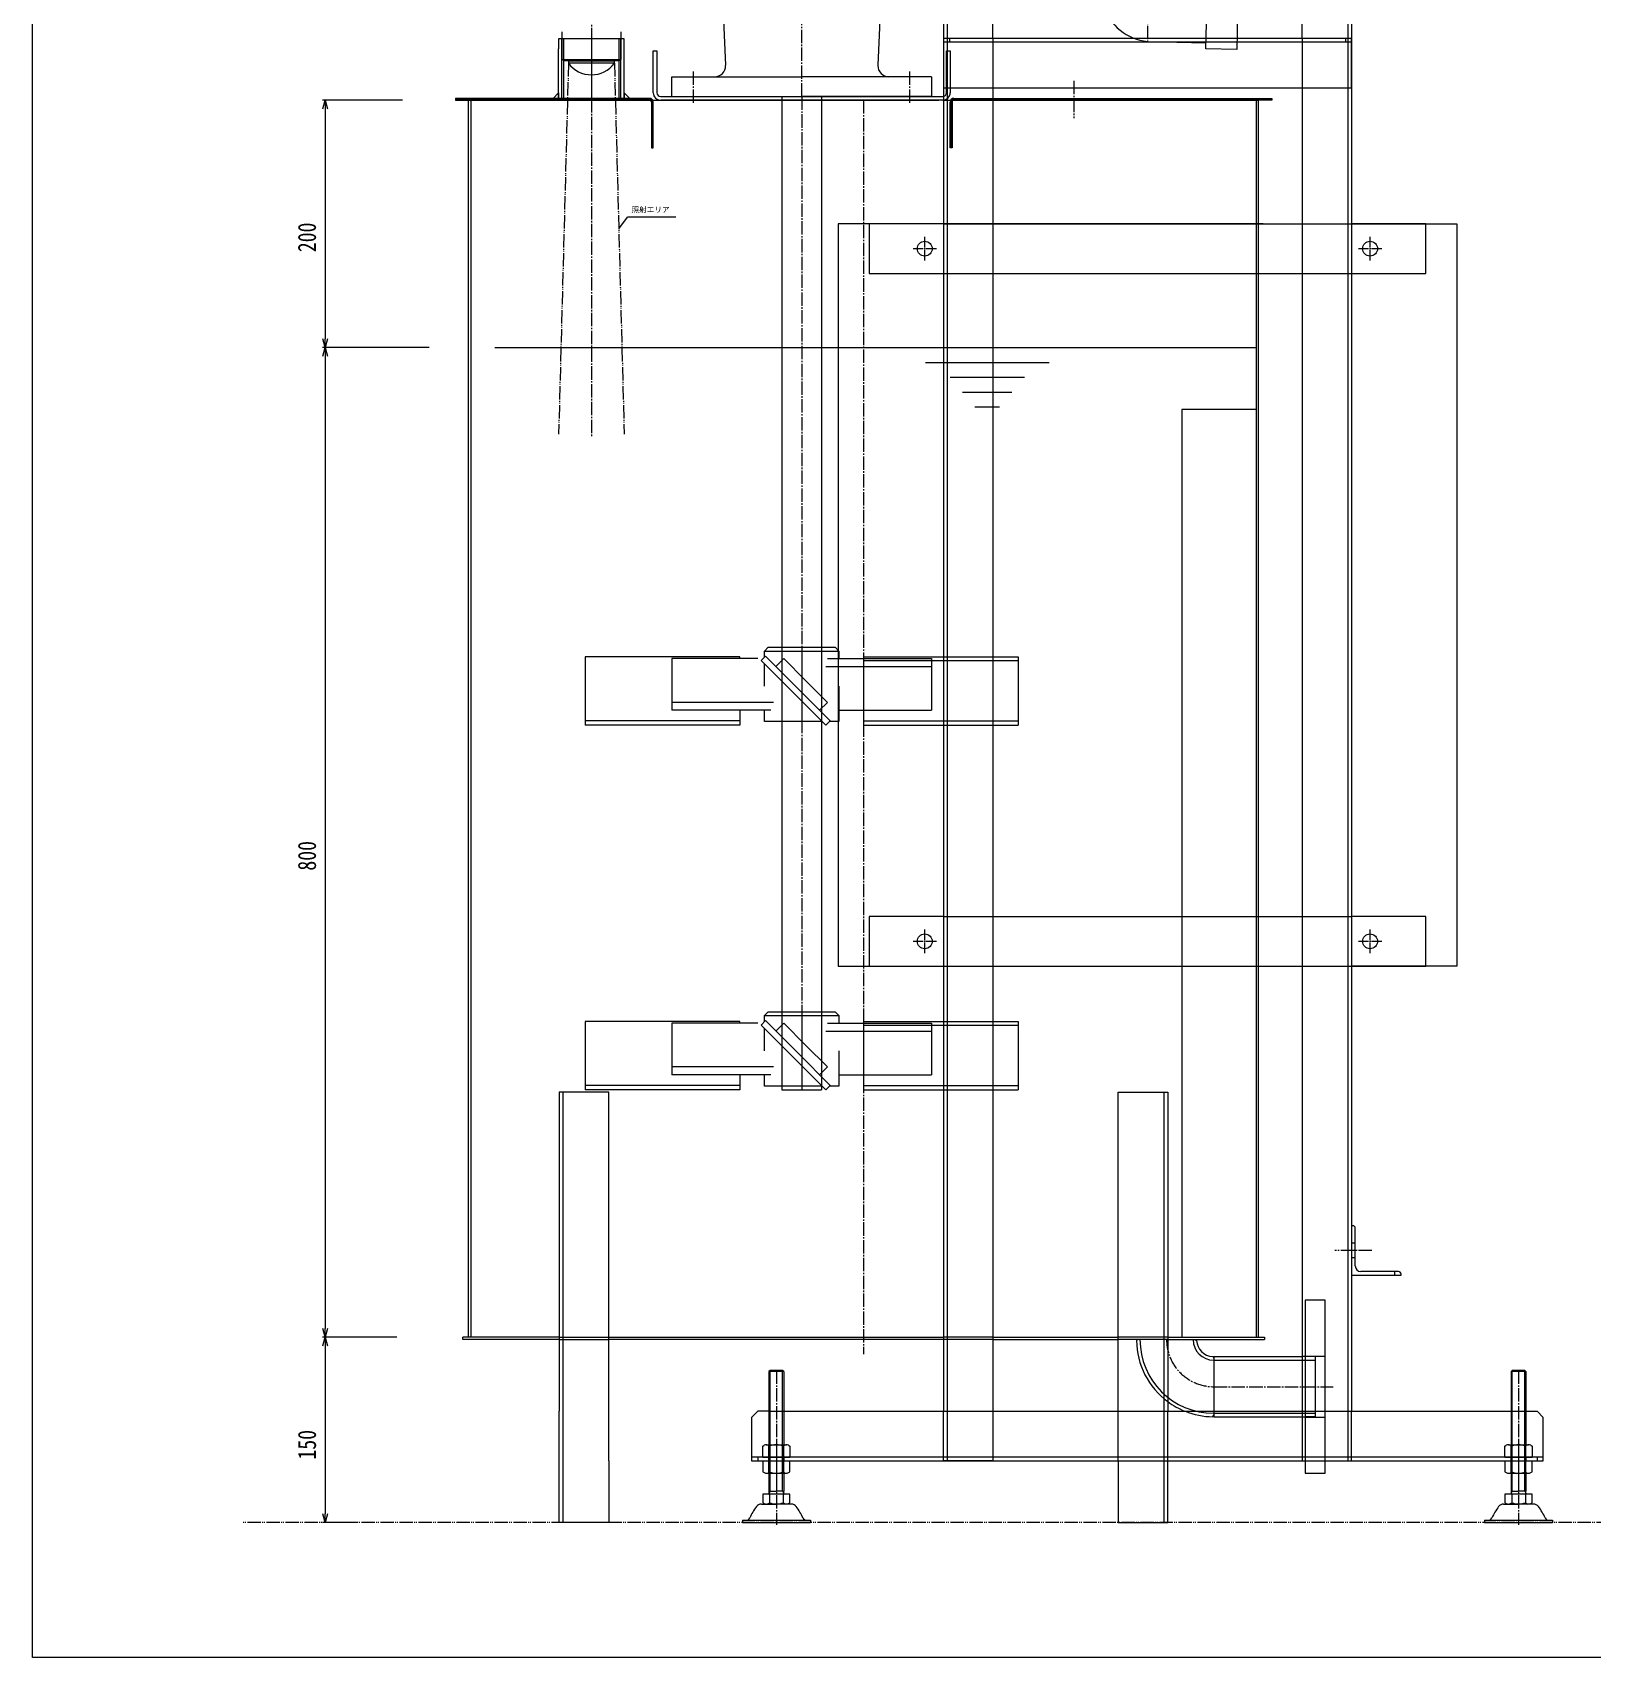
# Model space of a CAD drawing. Units: millimetres at full size. Extents: x -5218 to 5218, y -4308 to 3712.
# Drawn here: x -5218 to -3956, y -64 to 1249 of the extents above; entities that cross this region are included whole.
import ezdxf
from ezdxf.enums import TextEntityAlignment as Align

# ---------------------------------------------------------------- set-up
doc = ezdxf.new("R2010")
doc.units = ezdxf.units.MM
doc.header["$LTSCALE"] = 1.2
doc.linetypes.add('CHAIN2', pattern=[12, 9, -1, 1, -1])
doc.linetypes.add('DOUBLE_CHAIN2', pattern=[12.8, 9, -1, 0.6, -0.6, 0.6, -1])
for name, color, linetype, lineweight in [('0-0_Defpoints', 3, 'Continuous', 9), ('0-1_01_外形線', 134, 'Continuous', 9), ('0-2_03_かくれ線', 5, 'Continuous', 9), ('0-3_04_中心線', 4, 'CHAIN2', 9), ('0-4_02_細線', 6, 'Continuous', 9), ('0-5_10_補助線', 1, 'Continuous', 9), ('0-6_05_仮想線', 7, 'DOUBLE_CHAIN2', 9), ('0-7_0', 134, 'Continuous', 9), ('0-C_07_寸法線', 3, 'Continuous', 9)]:
    doc.layers.add(name, color=color, linetype=linetype, lineweight=lineweight)
doc.styles.add('Arial', font='')
doc.styles.add('ＭＳ ゴシック', font='')
doc.styles.get('Arial').set_extended_font_data('Arial')
doc.styles.get('ＭＳ ゴシック').set_extended_font_data('MS Gothic')

# ---------------------------------------------------------------- blocks, each defined once
blk = doc.blocks.new('U370')
at = {"layer": '0-3_04_中心線'}
for p, q in [((-9.5, 0), (-1.2, 0)), ((0, 1.2), (0, 9.5)), ((1.2, 0), (9.5, 0)), ((0, -9.5), (0, -1.2))]:
    blk.add_line(p, q, dxfattribs=at)
at = {"layer": '0-3_04_中心線', "linetype": 'Continuous'}
for p, q in [((-0.6, 0), (0.6, 0)), ((0, -0.6), (0, 0.6))]:
    blk.add_line(p, q, dxfattribs=at)
blk = doc.blocks.new('U371')
at = {"layer": '0-3_04_中心線'}
for p, q in [((-9.5, 0), (-1.2, 0)), ((0, 1.2), (0, 9.5)), ((1.2, 0), (9.5, 0)), ((0, -9.5), (0, -1.2))]:
    blk.add_line(p, q, dxfattribs=at)
at = {"layer": '0-3_04_中心線', "linetype": 'Continuous'}
for p, q in [((-0.6, 0), (0.6, 0)), ((0, -0.6), (0, 0.6))]:
    blk.add_line(p, q, dxfattribs=at)
blk = doc.blocks.new('U372')
at = {"layer": '0-3_04_中心線'}
for p, q in [((-9.5, 0), (-1.2, 0)), ((0, 1.2), (0, 9.5)), ((1.2, 0), (9.5, 0)), ((0, -9.5), (0, -1.2))]:
    blk.add_line(p, q, dxfattribs=at)
at = {"layer": '0-3_04_中心線', "linetype": 'Continuous'}
for p, q in [((-0.6, 0), (0.6, 0)), ((0, -0.6), (0, 0.6))]:
    blk.add_line(p, q, dxfattribs=at)
blk = doc.blocks.new('U373')
at = {"layer": '0-3_04_中心線'}
for p, q in [((-9.5, 0), (-1.2, 0)), ((0, 1.2), (0, 9.5)), ((1.2, 0), (9.5, 0)), ((0, -9.5), (0, -1.2))]:
    blk.add_line(p, q, dxfattribs=at)
at = {"layer": '0-3_04_中心線', "linetype": 'Continuous'}
for p, q in [((-0.6, 0), (0.6, 0)), ((0, -0.6), (0, 0.6))]:
    blk.add_line(p, q, dxfattribs=at)
blk = doc.blocks.new('_Open30')
at = {"layer": '0-C_07_寸法線'}
blk.add_line((0, 0), (-1, 0), dxfattribs=at)
blk.add_lwpolyline([(-1, 0.2679), (0, 0), (-1, -0.2679)], dxfattribs=at)

msp = doc.modelspace()

# ---------------------------------------------------------------- linework, layer by layer
at = {"layer": '0-0_Defpoints'}
msp.add_lwpolyline([(-863.131, -64.453), (-5217.573, -64.453), (-5217.573, 2993.589), (-863.131, 2993.589)], close=True, dxfattribs=at)
at = {"layer": '0-1_01_外形線'}
for p, q in [((-4664.722, 1383.589), (-4657.232, 1223.009)), ((-4526.722, 1383.589), (-4534.213, 1223.009)), ((-4789.624, 1250.006), (-4789.624, 1244.089)), ((-4741.821, 1250.006), (-4741.821, 1244.089)), ((-4792.222, 1196.089), (-4792.222, 1236.089)), ((-4739.222, 1196.089), (-4739.222, 1236.089)), ((-4151.223, 1241.589), (-4481.223, 1241.589)), ((-4476.223, 1244.589), (-4476.223, 1241.589)), ((-4156.223, 1244.589), (-4156.223, 1241.589)), ((-4666.628, 1213.589), (-4666.222, 1213.589)), ((-4490.722, 1213.589), (-4595.722, 1213.589)), ((-4524.817, 1213.589), (-4525.222, 1213.589)), ((-4490.722, 1213.589), (-4490.722, 1197.589)), ((-4739.222, 1196.089), (-4792.222, 1196.089)), ((-4718.722, 1194.589), (-4718.722, 1196.089)), ((-4709.722, 1197.589), (-4484.94, 1197.589)), ((-4700.722, 1197.589), (-4595.722, 1197.589)), ((-4490.722, 1197.589), (-4595.722, 1197.589)), ((-4484.94, 1197.589), (-4481.722, 1197.589)), ((-4481.223, 1204.589), (-4481.223, 134.59)), ((-4472.722, 1194.589), (-4472.722, 1196.089)), ((-4441.223, 1204.589), (-4441.223, 134.59)), ((-4191.223, 1204.589), (-4191.223, 134.59)), ((-4151.223, 1204.589), (-4151.223, 134.59)), ((-4875.722, 1194.589), (-4718.722, 1194.589)), ((-4865.041, 194.59), (-4865.041, 1194.589)), ((-4481.223, 1194.589), (-4709.722, 1194.589)), ((-4215.723, 1194.589), (-4472.722, 1194.589)), ((-4441.223, 1194.589), (-4226.404, 1194.589)), ((-4226.404, 194.59), (-4226.404, 1194.589)), ((-4226.404, 1094.593), (-4191.223, 1094.593)), ((-4222.686, 1094.593), (-4191.223, 1094.593)), ((-4091.221, 1094.593), (-4151.219, 1094.593)), ((-4091.221, 1054.593), (-4091.221, 1094.593)), ((-4226.404, 1054.593), (-4191.223, 1054.593)), ((-4151.219, 1054.593), (-4091.221, 1054.593)), ((-4226.404, 534.594), (-4191.223, 534.594)), ((-4091.221, 534.594), (-4151.219, 534.594)), ((-4091.221, 494.594), (-4091.221, 534.594)), ((-4226.404, 494.594), (-4191.223, 494.594)), ((-4222.686, 494.594), (-4191.223, 494.594)), ((-4151.219, 494.594), (-4091.221, 494.594)), ((-4148.223, 252.09), (-4148.223, 282.59)), ((-4113.223, 247.59), (-4143.723, 247.59)), ((-4116.223, 244.59), (-4116.223, 247.59)), ((-4111.223, 244.59), (-4111.223, 245.59)), ((-4869.722, 192.59), (-4869.722, 194.59)), ((-4791.67, 194.59), (-4869.722, 194.59)), ((-4791.67, 192.59), (-4869.722, 192.59)), ((-4751.67, 194.59), (-4481.223, 194.59)), ((-4481.223, 192.59), (-4751.67, 192.59)), ((-4441.223, 194.59), (-4339.775, 194.59)), ((-4441.223, 192.59), (-4339.775, 192.59)), ((-4299.775, 194.59), (-4221.723, 194.59)), ((-4299.775, 192.59), (-4221.723, 192.59)), ((-4277.674, 192.59), (-4276.452, 191.812)), ((-4221.723, 194.59), (-4221.723, 192.59)), ((-4263.452, 178.812), (-4262.674, 177.59)), ((-4262.674, 178.79), (-4262.674, 130.19)), ((-4262.674, 178.79), (-4191.223, 178.79)), ((-4262.674, 178.79), (-4262.674, 134.59)), ((-4621.276, 167.589), (-4622.223, 166.642)), ((-4610.223, 166.642), (-4622.223, 166.642)), ((-4622.223, 166.642), (-4622.223, 107.59)), ((-4611.17, 167.589), (-4621.276, 167.589)), ((-4610.223, 166.642), (-4611.17, 167.589)), ((-4610.223, 166.642), (-4610.223, 107.59)), ((-4021.276, 167.589), (-4022.223, 166.642)), ((-4010.223, 166.642), (-4022.223, 166.642)), ((-4022.223, 166.642), (-4022.223, 107.59)), ((-4011.17, 167.589), (-4021.276, 167.589)), ((-4010.223, 166.642), (-4011.17, 167.589)), ((-4010.223, 166.642), (-4010.223, 107.59)), ((-4791.67, 94.59), (-4791.67, 134.59)), ((-4751.67, 94.59), (-4751.67, 134.59)), ((-4631.223, 134.59), (-4636.223, 129.59)), ((-4622.223, 134.59), (-4631.223, 134.59)), ((-4610.223, 134.59), (-4022.223, 134.59)), ((-4010.223, 134.59), (-4001.223, 134.59)), ((-4001.223, 134.59), (-3996.223, 129.59)), ((-4636.223, 129.59), (-4636.223, 94.59)), ((-4627.223, 106.49), (-4626.166, 107.1)), ((-4627.223, 97.59), (-4627.223, 106.49)), ((-4624.337, 107.59), (-4608.108, 107.59)), ((-4621.723, 97.59), (-4621.723, 106.49)), ((-4610.723, 97.59), (-4610.723, 106.49)), ((-4027.223, 106.49), (-4026.167, 107.1)), ((-4027.223, 97.59), (-4027.223, 106.49)), ((-4024.338, 107.59), (-4008.109, 107.59)), ((-4021.723, 97.59), (-4021.723, 106.49)), ((-4010.723, 97.59), (-4010.723, 106.49)), ((-3996.223, 97.59), (-4636.223, 97.59)), ((-4631.223, 97.59), (-4631.223, 94.59)), ((-4627.223, 97.59), (-4605.223, 97.59)), ((-4627.223, 94.59), (-4627.223, 85.69)), ((-4627.223, 94.59), (-4605.223, 94.59)), ((-4621.723, 94.59), (-4621.723, 85.69)), ((-4610.723, 94.59), (-4610.723, 85.69)), ((-4027.224, 94.59), (-4027.224, 85.69)), ((-4027.224, 94.59), (-4005.224, 94.59)), ((-4027.223, 97.59), (-4005.223, 97.59)), ((-4021.724, 94.59), (-4021.724, 85.69)), ((-4010.724, 94.59), (-4010.724, 85.69)), ((-4001.223, 97.59), (-4001.223, 94.59)), ((-4627.223, 85.69), (-4626.167, 85.08)), ((-4624.338, 84.59), (-4608.109, 84.59)), ((-4622.223, 84.59), (-4622.223, 70.089)), ((-4610.223, 84.59), (-4610.223, 70.089)), ((-4027.224, 85.69), (-4026.168, 85.08)), ((-4024.339, 84.59), (-4008.109, 84.59)), ((-4022.223, 84.59), (-4022.223, 70.089)), ((-4010.223, 84.59), (-4010.223, 70.089)), ((-4605.223, 67.589), (-4627.223, 67.589)), ((-4627.223, 67.589), (-4627.223, 60.689)), ((-4622.223, 70.089), (-4622.223, 68.089)), ((-4621.723, 67.589), (-4621.723, 60.689)), ((-4621.276, 70.089), (-4616.223, 70.089)), ((-4611.17, 70.089), (-4616.223, 70.089)), ((-4610.723, 67.589), (-4610.723, 60.689)), ((-4610.223, 68.089), (-4610.223, 70.089)), ((-4605.223, 60.689), (-4605.223, 67.589)), ((-4005.223, 67.589), (-4027.223, 67.589)), ((-4027.223, 67.589), (-4027.223, 60.689)), ((-4022.223, 70.089), (-4022.223, 68.089)), ((-4021.723, 67.589), (-4021.723, 60.689)), ((-4021.276, 70.089), (-4016.223, 70.089)), ((-4011.17, 70.089), (-4016.223, 70.089)), ((-4010.723, 67.589), (-4010.723, 60.689)), ((-4010.223, 68.089), (-4010.223, 70.089)), ((-4005.223, 60.689), (-4005.223, 67.589)), ((-4628.298, 59.589), (-4616.223, 59.589)), ((-4627.223, 60.689), (-4626.166, 60.079)), ((-4608.108, 59.589), (-4624.003, 59.604)), ((-4604.147, 59.589), (-4616.223, 59.589)), ((-4606.279, 60.079), (-4605.223, 60.689)), ((-4028.299, 59.589), (-4016.223, 59.589)), ((-4027.223, 60.689), (-4026.167, 60.079)), ((-4008.109, 59.589), (-4024.004, 59.604)), ((-4004.148, 59.589), (-4016.223, 59.589)), ((-4006.28, 60.079), (-4005.223, 60.689)), ((-4643.723, 46.59), (-4643.723, 44.59)), ((-4643.723, 46.59), (-4588.723, 46.59)), ((-4643.723, 44.59), (-4588.723, 44.59)), ((-4588.723, 46.59), (-4588.723, 44.59)), ((-4043.723, 46.59), (-4043.723, 44.59)), ((-4043.723, 46.59), (-3988.723, 46.59)), ((-4043.723, 44.59), (-3988.723, 44.59)), ((-3988.723, 46.59), (-3988.723, 44.59))]:
    msp.add_line(p, q, dxfattribs=at)
for points in [[(-4441.223, 1244.589), (-4441.223, 1444.589), (-4481.223, 1444.589), (-4481.223, 1244.589)], [(-4191.223, 1244.589), (-4191.223, 1444.589), (-4151.223, 1444.589), (-4151.223, 1244.589)], [(-4739.222, 1236.089), (-4739.222, 1244.089), (-4792.222, 1244.089), (-4792.222, 1236.089)], [(-4715.722, 1200.589), (-4715.722, 1234.589), (-4712.722, 1234.589), (-4712.722, 1200.589)], [(-4700.722, 1197.589), (-4700.722, 1213.589), (-4595.722, 1213.589)], [(-4718.722, 1196.089), (-4875.722, 1196.089), (-4875.722, 1194.589)], [(-4472.722, 1196.089), (-4215.723, 1196.089), (-4215.723, 1194.589)], [(-4717.222, 1193.089), (-4717.222, 1156.089), (-4715.722, 1156.089), (-4715.722, 1193.089)], [(-4474.222, 1193.089), (-4474.222, 1156.089), (-4475.722, 1156.089), (-4475.722, 1193.089)], [(-4151.223, 1094.593), (-4066.221, 1094.593), (-4066.221, 494.594), (-4151.223, 494.594)], [(-4751.67, 134.59), (-4751.67, 392.59), (-4791.67, 392.59), (-4791.67, 134.59)], [(-4339.775, 134.59), (-4339.775, 392.59), (-4299.775, 392.59), (-4299.775, 134.59)], [(-4150.223, 284.59), (-4151.223, 284.59), (-4151.223, 244.59), (-4111.223, 244.59)], [(-4636.223, 94.59), (-3996.223, 94.59), (-3996.223, 129.59)], [(-4606.279, 107.1), (-4605.223, 106.49), (-4605.223, 97.59)], [(-4006.28, 107.1), (-4005.223, 106.49), (-4005.223, 97.59)], [(-4751.67, 94.59), (-4751.67, 44.59), (-4791.67, 44.59), (-4791.67, 94.59)], [(-4606.28, 85.08), (-4605.223, 85.69), (-4605.223, 94.59)], [(-4339.775, 94.59), (-4339.775, 44.59), (-4299.775, 44.59), (-4299.775, 94.59)], [(-4188.677, 94.59), (-4188.677, 84.49), (-4172.677, 84.49), (-4172.677, 94.59)], [(-4006.281, 85.08), (-4005.224, 85.69), (-4005.224, 94.59)]]:
    msp.add_lwpolyline(points, dxfattribs=at)
for points in [[(-4481.223, 1204.589), (-4151.223, 1204.589), (-4151.223, 1244.589), (-4481.223, 1244.589)], [(-4792.222, 1200.589), (-4792.222, 1196.089), (-4796.722, 1196.089)], [(-4739.222, 1200.589), (-4739.222, 1196.089), (-4734.722, 1196.089)]]:
    msp.add_lwpolyline(points, close=True, dxfattribs=at)
for centre in [(-4136.221, 1074.593), (-4136.221, 514.594)]:
    msp.add_circle(centre, 6, dxfattribs=at)
for centre, radius, start, end in [((-4666.222, 1222.589), 9, 270, 0), ((-4525.222, 1222.589), 9, 180, 270), ((-4718.722, 1193.089), 3, 0, 90), ((-4709.722, 1200.589), 6, 180, 270), ((-4709.722, 1200.589), 3, 180, 270), ((-4472.722, 1193.089), 3, 90, 180), ((-4718.722, 1193.089), 1.5, 0, 90), ((-4472.722, 1193.089), 1.5, 90, 180), ((-4150.223, 282.59), 2, 0, 90), ((-4143.723, 252.09), 4.5, 180, 270), ((-4113.223, 245.59), 2, 0, 90), ((-4262.674, 192.59), 13.8, 183.23388, 266.76612), ((-4262.674, 192.59), 62.4, 233.51808, 248.35502), ((-4624.337, 103.933), 3.658, 44.36719, 120), ((-4616.223, 93.29), 14.3, 67.38013, 112.61986), ((-4608.108, 103.933), 3.658, 60, 135.63282), ((-4024.338, 103.933), 3.658, 44.36719, 120), ((-4016.223, 93.29), 14.3, 67.38013, 112.61986), ((-4008.109, 103.933), 3.658, 60, 135.63282), ((-4624.338, 88.248), 3.658, 240, 315.63281), ((-4616.223, 98.89), 14.3, 247.38014, 292.61987), ((-4608.109, 88.248), 3.658, 224.36718, 300), ((-4024.339, 88.248), 3.658, 240, 315.63281), ((-4016.224, 98.89), 14.3, 247.38014, 292.61987), ((-4008.109, 88.248), 3.658, 224.36718, 300), ((-4622.723, 68.089), 0.5, 270, 0), ((-4609.723, 68.089), 0.5, 180, 270), ((-4022.723, 68.089), 0.5, 270, 0), ((-4009.723, 68.089), 0.5, 180, 270), ((-4592.244, 27.662), 50, 143.2455, 155.56093), ((-4628.298, 54.589), 5, 90, 143.2455), ((-4624.337, 63.247), 3.658, 240, 315.63281), ((-4616.223, 73.889), 14.3, 247.38014, 292.61987), ((-4608.108, 63.247), 3.658, 224.36718, 300), ((-4604.147, 54.589), 5, 36.7545, 90), ((-4640.202, 27.662), 50, 24.43907, 36.7545), ((-3992.244, 27.662), 50, 143.2455, 155.56093), ((-4028.299, 54.589), 5, 90, 143.2455), ((-4024.338, 63.247), 3.658, 240, 315.63281), ((-4016.223, 73.889), 14.3, 247.38014, 292.61987), ((-4008.109, 63.247), 3.658, 224.36718, 300), ((-4004.148, 54.589), 5, 36.7545, 90), ((-4040.202, 27.662), 50, 24.43907, 36.7545), ((-4640.495, 49.589), 3, 270, 335.56093), ((-4591.95, 49.589), 3, 204.43907, 270), ((-4040.496, 49.589), 3, 270, 335.56093), ((-3991.951, 49.589), 3, 204.43907, 270)]:
    msp.add_arc(centre, radius, start, end, dxfattribs=at)
at = {"layer": '0-2_03_かくれ線'}
for p, q in [((-4478.223, 1444.589), (-4478.223, 94.59)), ((-4154.223, 1444.589), (-4154.223, 94.59)), ((-4789.624, 1196.089), (-4789.624, 1244.089)), ((-4789.624, 1244.089), (-4789.624, 1227.506)), ((-4788.145, 1196.089), (-4788.145, 1244.089)), ((-4743.3, 1196.089), (-4743.3, 1244.089)), ((-4741.821, 1196.089), (-4741.821, 1244.089)), ((-4741.821, 1244.089), (-4741.821, 1227.506)), ((-4481.223, 1244.589), (-4481.223, 1204.589)), ((-4441.223, 1244.589), (-4441.223, 1204.589)), ((-4191.223, 1244.589), (-4191.223, 1204.589)), ((-4151.223, 1244.589), (-4151.223, 1204.589)), ((-4789.624, 1227.506), (-4741.821, 1227.506)), ((-4784.272, 1226.506), (-4784.272, 1224.506)), ((-4784.272, 1226.506), (-4747.172, 1226.506)), ((-4747.172, 1224.506), (-4784.272, 1224.506)), ((-4747.172, 1224.506), (-4747.172, 1226.506)), ((-4743.553, 1226.506), (-4747.172, 1226.506)), ((-4743.553, 1226.506), (-4741.821, 1227.506)), ((-4478.722, 1200.589), (-4478.722, 1234.589)), ((-4790.722, 1196.089), (-4790.722, 1194.589)), ((-4740.722, 1196.089), (-4740.722, 1194.589)), ((-4611.722, 1197.589), (-4611.722, 394.59)), ((-4579.722, 1197.589), (-4579.722, 394.59)), ((-4417.723, 1196.089), (-4417.723, 1194.589)), ((-4333.723, 1196.089), (-4333.723, 1194.589)), ((-4863.041, 194.59), (-4863.041, 1194.589)), ((-4481.223, 1194.589), (-4441.223, 1194.589)), ((-4228.403, 1194.589), (-4228.403, 194.59)), ((-4481.223, 1094.593), (-4226.404, 1094.593)), ((-4191.223, 1094.593), (-4151.223, 1094.593)), ((-4191.223, 1094.593), (-4151.223, 1094.593)), ((-4541.22, 1054.593), (-4481.223, 1054.593)), ((-4481.223, 1054.593), (-4226.404, 1054.593)), ((-4191.223, 1054.593), (-4151.223, 1054.593)), ((-4622.722, 752.263), (-4625.722, 749.263)), ((-4625.722, 749.263), (-4565.722, 749.263)), ((-4625.722, 744.589), (-4625.722, 749.263)), ((-4622.722, 752.263), (-4568.722, 752.263)), ((-4595.722, 752.263), (-4595.722, 692.263)), ((-4568.722, 752.263), (-4565.722, 749.263)), ((-4565.722, 749.263), (-4565.722, 743.123)), ((-4770.722, 744.589), (-4770.722, 689.383)), ((-4645.722, 744.589), (-4770.722, 744.589)), ((-4700.722, 743.123), (-4700.722, 701.404)), ((-4631.175, 743.123), (-4700.722, 743.123)), ((-4645.722, 743.123), (-4645.722, 744.589)), ((-4625.722, 720.763), (-4625.722, 738.828)), ((-4576.203, 736.759), (-4545.722, 736.759)), ((-4574.916, 743.123), (-4545.722, 743.123)), ((-4545.722, 744.589), (-4420.723, 744.589)), ((-4545.722, 744.589), (-4545.722, 689.383)), ((-4545.722, 743.123), (-4490.722, 743.123)), ((-4545.722, 741.709), (-4420.723, 741.709)), ((-4545.722, 736.759), (-4490.722, 736.759)), ((-4490.722, 743.123), (-4490.722, 701.404)), ((-4420.723, 744.589), (-4420.723, 689.383)), ((-4565.722, 720.763), (-4565.722, 692.263)), ((-4618.666, 707.768), (-4700.722, 707.768)), ((-4620.795, 701.404), (-4700.722, 701.404)), ((-4645.722, 701.404), (-4645.722, 689.383)), ((-4625.722, 692.263), (-4625.722, 701.404)), ((-4565.722, 701.404), (-4545.722, 701.404)), ((-4545.722, 701.404), (-4490.722, 701.404)), ((-4645.722, 692.919), (-4770.722, 692.919)), ((-4645.722, 689.383), (-4770.722, 689.383)), ((-4579.157, 692.263), (-4625.722, 692.263)), ((-4565.722, 692.263), (-4573.396, 692.263)), ((-4545.722, 692.919), (-4420.723, 692.919)), ((-4545.722, 689.383), (-4420.723, 689.383)), ((-4481.223, 534.594), (-4226.404, 534.594)), ((-4191.223, 534.594), (-4151.223, 534.594)), ((-4541.22, 494.594), (-4481.223, 494.594)), ((-4481.223, 494.594), (-4226.404, 494.594)), ((-4191.223, 494.594), (-4151.223, 494.594)), ((-4191.223, 494.594), (-4151.223, 494.594)), ((-4770.722, 449.796), (-4770.722, 394.59)), ((-4645.722, 449.796), (-4770.722, 449.796)), ((-4700.722, 448.33), (-4700.722, 406.61)), ((-4631.175, 448.33), (-4700.722, 448.33)), ((-4645.722, 448.33), (-4645.722, 449.796)), ((-4622.722, 457.47), (-4625.722, 454.47)), ((-4625.722, 454.47), (-4565.722, 454.47)), ((-4625.722, 449.796), (-4625.722, 454.47)), ((-4622.722, 457.47), (-4568.722, 457.47)), ((-4595.722, 457.47), (-4595.722, 397.47)), ((-4574.916, 448.33), (-4545.722, 448.33)), ((-4568.722, 457.47), (-4565.722, 454.47)), ((-4565.722, 454.47), (-4565.722, 448.33)), ((-4545.722, 449.796), (-4420.723, 449.796)), ((-4545.722, 449.796), (-4545.722, 394.59)), ((-4545.722, 448.33), (-4490.722, 448.33)), ((-4545.722, 446.915), (-4420.723, 446.915)), ((-4490.722, 448.33), (-4490.722, 406.61)), ((-4420.723, 449.796), (-4420.723, 394.59)), ((-4625.722, 425.97), (-4625.722, 444.035)), ((-4576.203, 441.966), (-4545.722, 441.966)), ((-4545.722, 441.966), (-4490.722, 441.966)), ((-4565.722, 425.97), (-4565.722, 397.47)), ((-4618.666, 412.974), (-4700.722, 412.974)), ((-4645.722, 398.125), (-4770.722, 398.125)), ((-4645.722, 394.59), (-4770.722, 394.59)), ((-4620.795, 406.61), (-4700.722, 406.61)), ((-4645.722, 406.61), (-4645.722, 394.59)), ((-4625.722, 397.47), (-4625.722, 406.61)), ((-4579.157, 397.47), (-4625.722, 397.47)), ((-4611.722, 394.59), (-4579.722, 394.59)), ((-4565.722, 397.47), (-4573.396, 397.47)), ((-4565.722, 406.61), (-4545.722, 406.61)), ((-4545.722, 406.61), (-4490.722, 406.61)), ((-4545.722, 398.125), (-4420.723, 398.125)), ((-4545.722, 394.59), (-4420.723, 394.59)), ((-4788.67, 44.59), (-4788.67, 392.59)), ((-4302.775, 44.59), (-4302.775, 392.59)), ((-4148.223, 270.59), (-4151.223, 270.59)), ((-4148.223, 258.59), (-4151.223, 258.59)), ((-4791.67, 194.59), (-4751.67, 194.59)), ((-4791.67, 192.59), (-4751.67, 192.59)), ((-4441.223, 194.59), (-4481.223, 194.59)), ((-4441.223, 192.59), (-4481.223, 192.59)), ((-4299.775, 194.59), (-4339.775, 194.59)), ((-4299.775, 192.59), (-4339.775, 192.59)), ((-4323.874, 192.59), (-4325.069, 191.829)), ((-4262.674, 175.99), (-4180.677, 175.99)), ((-4180.677, 178.79), (-4191.223, 178.79)), ((-4188.677, 179.04), (-4172.677, 179.04)), ((-4180.677, 178.79), (-4180.677, 130.19)), ((-4622.223, 134.59), (-4610.223, 134.59)), ((-4339.775, 94.59), (-4339.775, 134.59)), ((-4299.775, 94.59), (-4299.775, 134.59)), ((-4263.435, 130.195), (-4262.674, 131.39)), ((-4262.674, 134.59), (-4262.674, 130.19)), ((-4262.674, 132.99), (-4180.677, 132.99)), ((-4188.677, 134.59), (-4188.677, 94.59)), ((-4172.677, 94.59), (-4172.677, 134.59)), ((-4022.223, 134.59), (-4010.223, 134.59)), ((-4262.674, 130.19), (-4188.677, 130.19)), ((-4180.677, 130.19), (-4188.677, 130.19)), ((-4188.677, 129.94), (-4172.677, 129.94)), ((-4622.223, 84.59), (-4622.223, 107.59)), ((-4621.276, 84.59), (-4621.276, 107.59)), ((-4611.17, 84.59), (-4611.17, 107.59)), ((-4610.223, 84.59), (-4610.223, 107.59)), ((-4022.223, 84.59), (-4022.223, 107.59)), ((-4021.276, 84.59), (-4021.276, 107.59)), ((-4011.17, 84.59), (-4011.17, 107.59)), ((-4010.223, 84.59), (-4010.223, 107.59)), ((-4622.223, 97.59), (-4622.223, 94.59)), ((-4610.223, 97.59), (-4610.223, 94.59)), ((-4022.223, 97.59), (-4022.223, 94.59)), ((-4010.223, 97.59), (-4010.223, 94.59))]:
    msp.add_line(p, q, dxfattribs=at)
for points in [[(-4784.272, 1226.506), (-4787.892, 1226.506), (-4789.624, 1227.506)], [(-4478.722, 1234.589), (-4475.722, 1234.589), (-4475.722, 1200.589)], [(-4222.686, 1094.593), (-4566.22, 1094.593), (-4566.22, 494.594), (-4222.686, 494.594)], [(-4481.223, 1094.593), (-4541.22, 1094.593), (-4541.22, 1054.593)], [(-4228.403, 944.59), (-4288.403, 944.59), (-4288.403, 194.59)], [(-4581.227, 701.404), (-4574.863, 707.768), (-4592.54, 725.445), (-4610.218, 743.123), (-4616.582, 736.759)], [(-4481.223, 534.594), (-4541.22, 534.594), (-4541.22, 494.594)], [(-4581.227, 406.61), (-4574.863, 412.974), (-4592.54, 430.652), (-4610.218, 448.33), (-4616.582, 441.966)], [(-4172.677, 134.59), (-4172.677, 224.49), (-4188.677, 224.49), (-4188.677, 134.59)], [(-4441.223, 134.59), (-4441.223, 94.59), (-4481.223, 94.59), (-4481.223, 134.59)], [(-4191.223, 134.59), (-4191.223, 94.59), (-4151.223, 94.59), (-4151.223, 134.59)]]:
    msp.add_lwpolyline(points, dxfattribs=at)
for points in [[(-4602.44, 715.546), (-4576.277, 689.383), (-4572.741, 692.919), (-4598.904, 719.081), (-4625.067, 745.244), (-4628.603, 741.709)], [(-4602.44, 420.753), (-4576.277, 394.59), (-4572.741, 398.125), (-4598.904, 424.288), (-4625.067, 450.451), (-4628.603, 446.915)]]:
    msp.add_lwpolyline(points, close=True, dxfattribs=at)
for centre in [(-4496.221, 1074.593), (-4496.221, 514.594)]:
    msp.add_circle(centre, 6, dxfattribs=at)
for centre, radius, start, end in [((-4765.722, 1238.116), 23.007, 216.26695, 323.73305), ((-4481.722, 1200.589), 6, 270, 0), ((-4481.722, 1200.589), 3, 270, 0), ((-4262.674, 192.59), 62.4, 180.69925, 233.51808), ((-4262.674, 192.59), 59.6, 180, 270), ((-4262.674, 192.59), 16.6, 180, 270), ((-4262.674, 192.59), 62.4, 248.35502, 269.30075)]:
    msp.add_arc(centre, radius, start, end, dxfattribs=at)
at = {"layer": '0-3_04_中心線'}
for p, q in [((-4595.722, 1197.589), (-4595.722, 1686.59)), ((-4316.223, 1355.587), (-4316.223, 1241.981)), ((-4765.722, 1267.453), (-4765.722, 922.624)), ((-4765.722, 1249.089), (-4765.722, 1191.089)), ((-4683.222, 1192.589), (-4683.222, 1218.589)), ((-4508.222, 1192.589), (-4508.222, 1218.589)), ((-4375.723, 1210.153), (-4375.723, 1180.153)), ((-4765.722, 1202.839), (-4765.722, 1187.839)), ((-4595.722, 1197.589), (-4595.722, 394.59)), ((-4545.722, 1194.589), (-4545.722, 180.897)), ((-4134.723, 264.59), (-4164.723, 264.59)), ((-4616.223, 167.589), (-4616.223, 42.797)), ((-4016.223, 167.589), (-4016.223, 42.797)), ((-4262.674, 154.49), (-4166.017, 154.49)), ((-4616.223, 111.09), (-4616.223, 81.09)), ((-4016.223, 111.09), (-4016.223, 81.09))]:
    msp.add_line(p, q, dxfattribs=at)
msp.add_arc((-4262.674, 192.59), 38.1, 180, 270, dxfattribs=at)
at = {"layer": '0-4_02_細線'}
for p, q in [((-4843.722, 994.59), (-4228.403, 994.59)), ((-4495.722, 982.59), (-4395.723, 982.59)), ((-4475.722, 970.59), (-4415.723, 970.59)), ((-4465.723, 958.59), (-4425.723, 958.59)), ((-4455.723, 946.59), (-4435.723, 946.59)), ((-4621.276, 107.59), (-4621.276, 167.589)), ((-4611.17, 107.59), (-4611.17, 167.589)), ((-4021.276, 107.59), (-4021.276, 167.589)), ((-4011.17, 107.59), (-4011.17, 167.589)), ((-4621.276, 70.089), (-4621.276, 84.59)), ((-4611.17, 70.089), (-4611.17, 84.59)), ((-4021.276, 70.089), (-4021.276, 84.59)), ((-4011.17, 70.089), (-4011.17, 84.59)), ((-4621.276, 70.089), (-4622.223, 68.444)), ((-4611.17, 70.089), (-4610.223, 68.444)), ((-4021.276, 70.089), (-4022.223, 68.444)), ((-4011.17, 70.089), (-4010.223, 68.444))]:
    msp.add_line(p, q, dxfattribs=at)
at = {"layer": '0-5_10_補助線'}
for p, q in [((-4718.722, 1195.339), (-4875.722, 1195.339)), ((-4715.722, 1193.089), (-4717.222, 1193.089)), ((-4716.472, 1156.089), (-4716.472, 1193.089)), ((-4475.722, 1193.089), (-4474.222, 1193.089)), ((-4474.972, 1156.089), (-4474.972, 1193.089)), ((-4472.722, 1195.339), (-4215.723, 1195.339))]:
    msp.add_line(p, q, dxfattribs=at)
for centre, start, end in [((-4718.722, 1193.089), 0, 90), ((-4472.722, 1193.089), 90, 180)]:
    msp.add_arc(centre, 2.25, start, end, dxfattribs=at)
at = {"layer": '0-6_05_仮想線'}
for p, q in [((-4784.272, 1224.506), (-4792.259, 924.507)), ((-4747.172, 1224.506), (-4739.185, 924.507)), ((-977.955, 44.59), (-5047.255, 44.59))]:
    msp.add_line(p, q, dxfattribs=at)
at = {"layer": '0-7_0'}
for p, q in [((-4268.911, 1236.122), (-4267.555, 1303.108)), ((-4242.56, 1302.602), (-4243.916, 1235.616)), ((-4316.223, 1241.981), (-4268.812, 1241.021)), ((-4243.916, 1235.616), (-4268.911, 1236.122)), ((-4865.041, 1194.589), (-4484.94, 1194.589))]:
    msp.add_line(p, q, dxfattribs=at)
msp.add_arc((-4311.582, 1284.795), 42.988, 199.29992, 263.8027, dxfattribs=at)
at = {"layer": '0-C_07_寸法線'}
for p, q in [((-4918.324, 1194.589), (-4983.003, 1194.589)), ((-4981.003, 1187.589), (-4981.003, 1001.589)), ((-4743.499, 1090.688), (-4736.642, 1099.995)), ((-4697.442, 1099.995), (-4736.642, 1099.995)), ((-4897.005, 994.59), (-4983.003, 994.59)), ((-4918.324, 994.59), (-4983.003, 994.59)), ((-4981.003, 987.59), (-4981.003, 201.59)), ((-4923.005, 194.59), (-4983.003, 194.59)), ((-4923.005, 194.59), (-4983.003, 194.59)), ((-4981.003, 187.59), (-4981.003, 51.59)), ((-4954.733, 44.59), (-4983.003, 44.59))]:
    msp.add_line(p, q, dxfattribs=at)
msp.add_solid([(-4743.523, 1090.706), (-4743.475, 1090.67), (-4743.606, 1090.543)], dxfattribs=at)

# ---------------------------------------------------------------- block references
at = {"layer": '0-3_04_中心線'}
for name, p in [('U371', (-4496.221, 1074.593)), ('U370', (-4136.221, 1074.593)), ('U373', (-4496.221, 514.594)), ('U372', (-4136.221, 514.594))]:
    msp.add_blockref(name, p, dxfattribs=at)
at = {"layer": '0-C_07_寸法線', "xscale": 7, "yscale": 7}
for p, rotation in [((-4981.003, 1194.589), 90), ((-4981.003, 994.59), 270), ((-4981.003, 994.59), 90), ((-4981.003, 194.59), 270), ((-4981.003, 194.59), 90), ((-4981.003, 44.59), 270)]:
    msp.add_blockref('_Open30', p, dxfattribs=dict(at, rotation=rotation))

# ---------------------------------------------------------------- texts
at = {"layer": '0-C_07_寸法線', "style": 'Arial'}
msp.add_text('照射エリア', height=4.399, dxfattribs=at).set_placement((-4733.347, 1102.552), align=Align.BOTTOM_LEFT)
at = {"layer": '0-C_07_寸法線', "color": 134, "style": 'ＭＳ ゴシック', "width": 0.8}
for s, p in [('200', (-4984.003, 1071.732)), ('800', (-4984.003, 571.733)), ('150', (-4984.003, 95.59))]:
    msp.add_text(s, height=14.66, rotation=90, dxfattribs=at).set_placement(p, align=Align.BOTTOM_LEFT)

doc.saveas('drawing.dxf')
